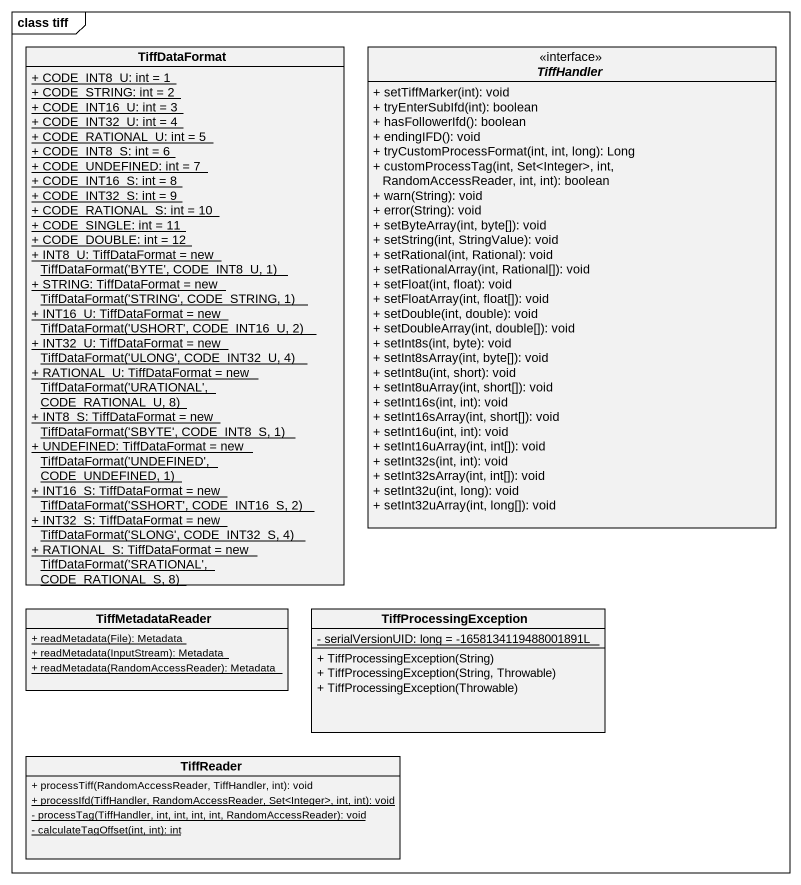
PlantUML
@startuml
mainframe class tiff
hide circle
hide empty members
skinparam classAttributeIconSize 0
class TiffDataFormat {
  {static} + CODE_INT8_U: int = 1
  {static} + CODE_STRING: int = 2
  {static} + CODE_INT16_U: int = 3
  {static} + CODE_INT32_U: int = 4
  {static} + CODE_RATIONAL_U: int = 5
  {static} + CODE_INT8_S: int = 6
  {static} + CODE_UNDEFINED: int = 7
  {static} + CODE_INT16_S: int = 8
  {static} + CODE_INT32_S: int = 9
  {static} + CODE_RATIONAL_S: int = 10
  {static} + CODE_SINGLE: int = 11
  {static} + CODE_DOUBLE: int = 12
  {static} {field} + INT8_U: TiffDataFormat = new TiffDataFormat('BYTE', CODE_INT8_U, 1)
  {static} {field} + STRING: TiffDataFormat = new TiffDataFormat('STRING', CODE_STRING, 1)
  {static} {field} + INT16_U: TiffDataFormat = new TiffDataFormat('USHORT', CODE_INT16_U, 2)
  {static} {field} + INT32_U: TiffDataFormat = new TiffDataFormat('ULONG', CODE_INT32_U, 4)
  {static} {field} + RATIONAL_U: TiffDataFormat = new TiffDataFormat('URATIONAL', CODE_RATIONAL_U, 8)
  {static} {field} + INT8_S: TiffDataFormat = new TiffDataFormat('SBYTE', CODE_INT8_S, 1)
  {static} {field} + UNDEFINED: TiffDataFormat = new TiffDataFormat('UNDEFINED', CODE_UNDEFINED, 1)
  {static} {field} + INT16_S: TiffDataFormat = new TiffDataFormat('SSHORT', CODE_INT16_S, 2)
  {static} {field} + INT32_S: TiffDataFormat = new TiffDataFormat('SLONG', CODE_INT32_S, 4)
  {static} {field} + RATIONAL_S: TiffDataFormat = new TiffDataFormat('SRATIONAL', CODE_RATIONAL_S, 8)
}
interface TiffHandler <<interface>> {
  + setTiffMarker(int): void
  + tryEnterSubIfd(int): boolean
  + hasFollowerIfd(): boolean
  + endingIFD(): void
  + tryCustomProcessFormat(int, int, long): Long
  + customProcessTag(int, Set<Integer>, int, RandomAccessReader, int, int): boolean
  + warn(String): void
  + error(String): void
  + setByteArray(int, byte[]): void
  + setString(int, StringValue): void
  + setRational(int, Rational): void
  + setRationalArray(int, Rational[]): void
  + setFloat(int, float): void
  + setFloatArray(int, float[]): void
  + setDouble(int, double): void
  + setDoubleArray(int, double[]): void
  + setInt8s(int, byte): void
  + setInt8sArray(int, byte[]): void
  + setInt8u(int, short): void
  + setInt8uArray(int, short[]): void
  + setInt16s(int, int): void
  + setInt16sArray(int, short[]): void
  + setInt16u(int, int): void
  + setInt16uArray(int, int[]): void
  + setInt32s(int, int): void
  + setInt32sArray(int, int[]): void
  + setInt32u(int, long): void
  + setInt32uArray(int, long[]): void
}
class TiffMetadataReader {
  {static} + readMetadata(File): Metadata
  {static} + readMetadata(InputStream): Metadata
  {static} + readMetadata(RandomAccessReader): Metadata
}
class TiffProcessingException {
  {static} - serialVersionUID: long = -1658134119488001891L
  + TiffProcessingException(String)
  + TiffProcessingException(String, Throwable)
  + TiffProcessingException(Throwable)
}
class TiffReader {
  + processTiff(RandomAccessReader, TiffHandler, int): void
  {static} + processIfd(TiffHandler, RandomAccessReader, Set<Integer>, int, int): void
  {static} - processTag(TiffHandler, int, int, int, int, RandomAccessReader): void
  {static} - calculateTagOffset(int, int): int
}
@enduml
